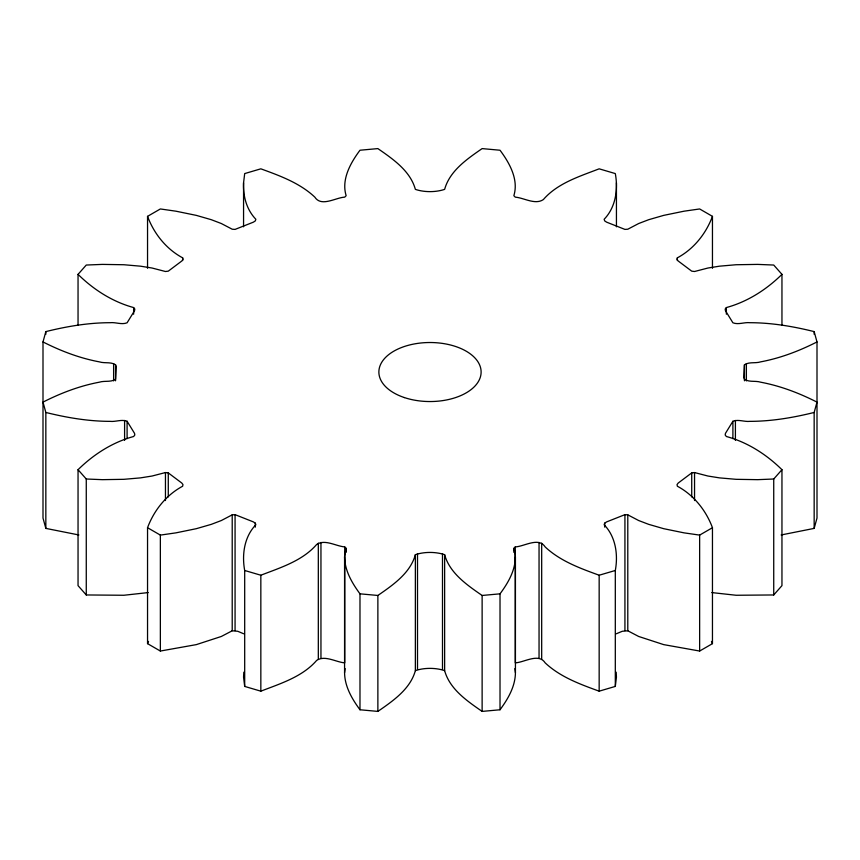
<?xml version="1.0" encoding="UTF-8"?>
<svg xmlns="http://www.w3.org/2000/svg" width="860" height="860" viewBox="0 0 860 860"><rect width="100%" height="100%" fill="white"/><g stroke="black" fill="none" stroke-linecap="round" stroke-linejoin="round"><path stroke-width="1.29" d="M243.563 182.836C242.918 196.048 246.616 209.722 255.871 219.289L255.291 220.923L253.367 222.17L235.07 229.405L232.211 229.222L221.343 223.535L211.334 219.708L196.306 215.376L175.956 211.195L160.358 208.958L147.544 216.354C154.004 233.705 166.27 249.067 182.653 257.839L182.965 259.494L181.793 261.01L168.28 271.158L165.453 271.502L152.07 268.03L140.502 266.181L123.894 264.74L102.308 264.396L86.269 265.041L78.045 274.361C93.568 289.659 112.542 301.806 133.633 307.558L134.816 309.073L134.525 310.729L127.097 322.79C121.626 324.983 115.692 322.048 110.005 322.704C88.333 322.737 66.822 326.392 45.838 331.605L43 341.936C60.78 350.977 79.625 358.158 99.266 361.845C104.533 363.587 110.854 361.587 115.562 364.812L116.175 366.446L115.562 379.238C110.854 382.474 104.533 380.475 99.266 382.206C79.625 385.904 60.78 393.084 43 402.125L45.838 412.456C66.822 417.67 88.333 421.314 110.005 421.357C115.692 422.002 121.626 419.078 127.097 421.271L134.525 433.332L134.816 434.988L133.633 436.504C112.542 442.244 93.568 454.402 78.045 469.7L86.269 479.009L102.308 479.665L123.894 479.321L140.502 477.88L152.07 476.031L165.453 472.559L168.28 472.903L181.793 483.04L182.965 484.567L182.653 486.222C166.27 494.984 154.004 510.346 147.544 527.707L160.358 535.103L175.956 532.856L196.306 528.685L211.334 524.342L221.343 520.526L232.211 514.839L235.07 514.656L253.367 521.891L255.291 523.138L255.871 524.761C244.315 536.619 241.725 554.603 244.691 570.481L260.838 575.222C280.435 567.664 302.483 560.86 316.641 544.487C324.833 538.898 335.894 546.186 344.72 546.906L346.15 548.357L344.57 556.775L344.57 672.713C344.72 686.516 352.009 698.965 359.985 709.769L377.873 711.403C392.923 700.986 410.306 689.107 415.369 670.628L415.369 554.689C424.27 551.679 435.73 551.679 444.631 554.689C449.694 573.158 467.077 585.047 482.127 595.464L500.015 593.83C509.518 581.102 518.849 564.515 513.85 548.357L515.28 546.906C524.321 546.498 538.661 536.747 545.186 546.949C560.193 561.053 580.124 568.32 599.162 575.222L615.308 570.481C618.275 554.603 615.685 536.619 604.129 524.761L604.709 523.138L606.633 521.891L624.93 514.656L627.789 514.839L638.658 520.526L648.666 524.342L663.694 528.685L684.044 532.856L699.642 535.103L712.456 527.707C705.995 510.346 693.73 494.984 677.347 486.222L677.035 484.567L678.207 483.04L691.72 472.903L694.547 472.559L707.93 476.031L719.497 477.88L736.106 479.321L757.692 479.665L773.731 479.009L781.955 469.7C766.432 454.402 747.458 442.244 726.367 436.504L725.184 434.988L725.475 433.332L732.903 421.271C738.375 419.078 744.308 422.002 749.995 421.357C771.667 421.314 793.178 417.67 814.162 412.456L817 402.125C799.22 393.084 780.375 385.904 760.734 382.206C755.467 380.475 749.146 382.474 744.438 379.238L743.825 377.615L744.438 364.812C749.146 361.587 755.467 363.587 760.734 361.845C780.375 358.158 799.22 350.977 817 341.936L814.162 331.605C793.178 326.392 771.667 322.737 749.995 322.704C744.308 322.048 738.375 324.983 732.903 322.79L725.475 310.729L725.184 309.073L726.367 307.558C747.458 301.806 766.432 289.659 781.955 274.361L773.731 265.041L757.692 264.396L736.106 264.74L719.497 266.181L707.93 268.03L694.547 271.502L691.72 271.158L678.207 261.01L677.035 259.494L677.347 257.839C693.73 249.067 705.995 233.705 712.456 216.354L699.642 208.958L684.044 211.195L663.694 215.376L648.666 219.708L638.658 223.535L627.789 229.222L624.93 229.405L606.633 222.17L604.709 220.923L604.129 219.289C615.685 207.432 618.275 189.458 615.308 173.58L599.162 168.829C579.565 176.397 557.516 183.191 543.359 199.574C535.167 205.153 524.106 197.864 515.28 197.144L513.85 195.704C518.849 179.547 509.518 162.959 500.015 150.231L482.127 148.597C467.077 159.014 449.694 170.893 444.631 189.372C435.73 192.382 424.27 192.382 415.369 189.372C410.306 170.893 392.923 159.014 377.873 148.597L359.985 150.231C350.482 162.959 341.151 179.547 346.15 195.704L344.72 197.144C335.679 197.564 321.339 207.314 314.814 197.112C299.807 183.008 279.876 175.741 260.838 168.829L244.691 173.58L243.563 182.836L243.563 226.814M243.81 672.176L243.563 677.164L244.691 686.42L260.838 691.171C280.435 683.603 302.483 676.809 316.641 660.426C324.833 654.847 335.894 662.135 344.72 662.856L344.72 546.906M515.43 556.775L515.43 672.713C515.28 686.516 507.991 698.965 500.015 709.769L482.127 711.403C467.077 700.986 449.694 689.107 444.631 670.628L444.631 554.689M515.28 546.906L515.28 662.856C524.321 662.437 538.661 652.686 545.186 662.888C560.193 676.992 580.124 684.259 599.162 691.171L615.308 686.42L616.437 677.164L616.19 672.176M344.57 672.713L345.107 668.575M781.138 534.963L814.162 528.395L817 518.064L817 341.936M243.735 633.798L237.715 631.272L232.211 630.778L221.343 636.464L196.306 644.624L160.358 651.041L147.544 643.645L148.522 641.399M415.369 554.689C410.306 573.158 392.923 585.047 377.873 595.464L359.985 593.83C352.009 583.026 344.72 570.578 344.57 556.775M711.779 592.583L736.106 595.26L773.731 594.959L781.955 585.638L781.955 469.7M616.265 633.798L622.285 631.272L627.789 630.778L638.658 636.464L663.694 644.624L699.642 651.041L712.456 643.645L712.456 527.707M415.369 670.628C424.27 667.618 435.73 667.618 444.631 670.628M148.221 592.583L123.894 595.26L86.269 594.959L78.045 585.638L78.045 469.7M78.862 534.963L45.838 528.395L43 518.064L43 341.936M711.478 641.399L712.456 643.645M514.893 668.575L515.43 672.713M814.162 331.605L814.162 334.271M814.162 412.456L814.162 528.395M781.955 274.361L781.955 325.005M773.731 479.009L773.731 594.959M746.372 363.587L746.372 380.905M744.438 364.812L744.438 380.808M735.408 420.443L735.408 440.427M732.903 421.271L732.903 438.589M726.367 307.558L726.367 314.212M712.456 216.354L712.456 268.331M699.642 535.103L699.642 651.041M694.547 472.559L694.547 500.541M691.72 472.903L691.72 496.887M677.347 257.839L677.347 260.505M627.789 514.839L627.789 630.778M624.93 514.656L624.93 630.595M616.437 182.836L616.437 226.814M615.308 570.481L615.308 686.42M604.709 523.138L604.709 527.137M599.162 575.222L599.162 691.171M541.682 543.133L541.682 659.072M539.048 542.456L539.048 658.394M513.85 548.357L513.85 552.356M500.015 593.83L500.015 709.769M482.127 595.464L482.127 711.403M442.491 553.561L442.491 669.51M417.508 553.561L417.508 669.51M377.873 595.464L377.873 711.403M359.985 593.83L359.985 709.769M346.15 548.357L346.15 552.356M320.952 542.456L320.952 658.394M318.318 543.133L318.318 659.072M260.838 575.222L260.838 691.171M255.291 523.138L255.291 527.137M244.691 570.481L244.691 686.42M235.07 514.656L235.07 630.595M232.211 514.839L232.211 630.778M182.653 257.839L182.653 260.505M168.28 472.903L168.28 496.887M165.453 472.559L165.453 500.541M160.358 535.103L160.358 651.041M147.544 216.354L147.544 268.331M147.544 527.707L147.544 643.645M133.633 307.558L133.633 314.212M127.097 421.271L127.097 438.589M124.593 420.443L124.593 440.427M115.562 364.812L115.562 380.808M113.627 363.587L113.627 380.905M86.269 479.009L86.269 594.959M78.045 274.361L78.045 325.005M45.838 331.605L45.838 334.271M45.838 412.456L45.838 528.395M404.437 397.589A51.116 29.509 0 0 0 481.116 372.025A51.116 29.509 0 0 0 404.437 346.473A51.116 29.509 0 0 0 404.437 397.589"/></g></svg>
